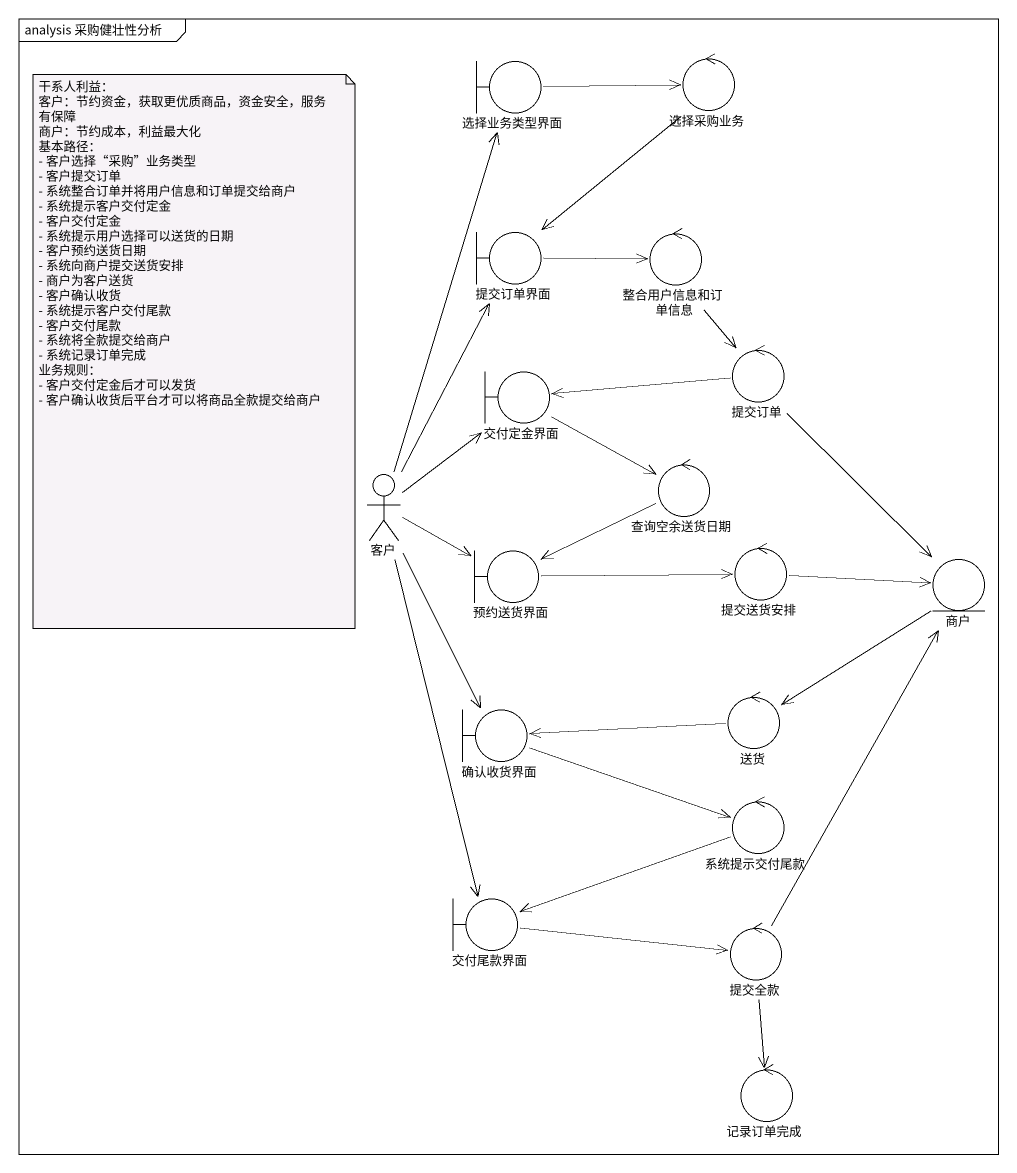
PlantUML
@startuml
mainframe analysis 采购健壮性分析
boundary 选择业务类型界面
control 选择采购业务
boundary 提交订单界面
control 整合用户信息和订单信息
boundary 交付定金界面
control 提交订单
actor 客户
control 查询空余送货日期
control 提交送货安排
boundary 预约送货界面
entity 商户
control 送货
boundary 确认收货界面
control 系统提示交付尾款
boundary 交付尾款界面
control 提交全款
control 记录订单完成
选择业务类型界面 -right-> 选择采购业务
选择采购业务 --> 提交订单界面
提交订单界面 -right-> 整合用户信息和订单信息
整合用户信息和订单信息 --> 提交订单
交付定金界面 -right-> 查询空余送货日期
提交订单 -left-> 交付定金界面
提交订单 --> 商户
客户 -up-> 选择业务类型界面
客户 -up-> 提交订单界面
客户 -up-> 交付定金界面
客户 -right-> 预约送货界面
客户 --> 确认收货界面
客户 --> 交付尾款界面
查询空余送货日期 -left-> 预约送货界面
提交送货安排 -right-> 商户
预约送货界面 -right-> 提交送货安排
商户 --> 送货
送货 -left-> 确认收货界面
确认收货界面 -right-> 系统提示交付尾款
系统提示交付尾款 -left-> 交付尾款界面
交付尾款界面 -right-> 提交全款
提交全款 -up-> 商户
提交全款 --> 记录订单完成
note as N1
  干系人利益：
  客户：节约资金，获取更优质商品，资金安全，服务有保障
  商户：节约成本，利益最大化
  基本路径：
  - 客户选择“采购”业务类型
  - 客户提交订单
  - 系统整合订单并将用户信息和订单提交给商户
  - 系统提示客户交付定金
  - 客户交付定金
  - 系统提示用户选择可以送货的日期
  - 客户预约送货日期
  - 系统向商户提交送货安排
  - 商户为客户送货
  - 客户确认收货
  - 系统提示客户交付尾款
  - 客户交付尾款
  - 系统将全款提交给商户
  - 系统记录订单完成
  业务规则：
  - 客户交付定金后才可以发货
  - 客户确认收货后平台才可以将商品全款提交给商户
end note
@enduml
